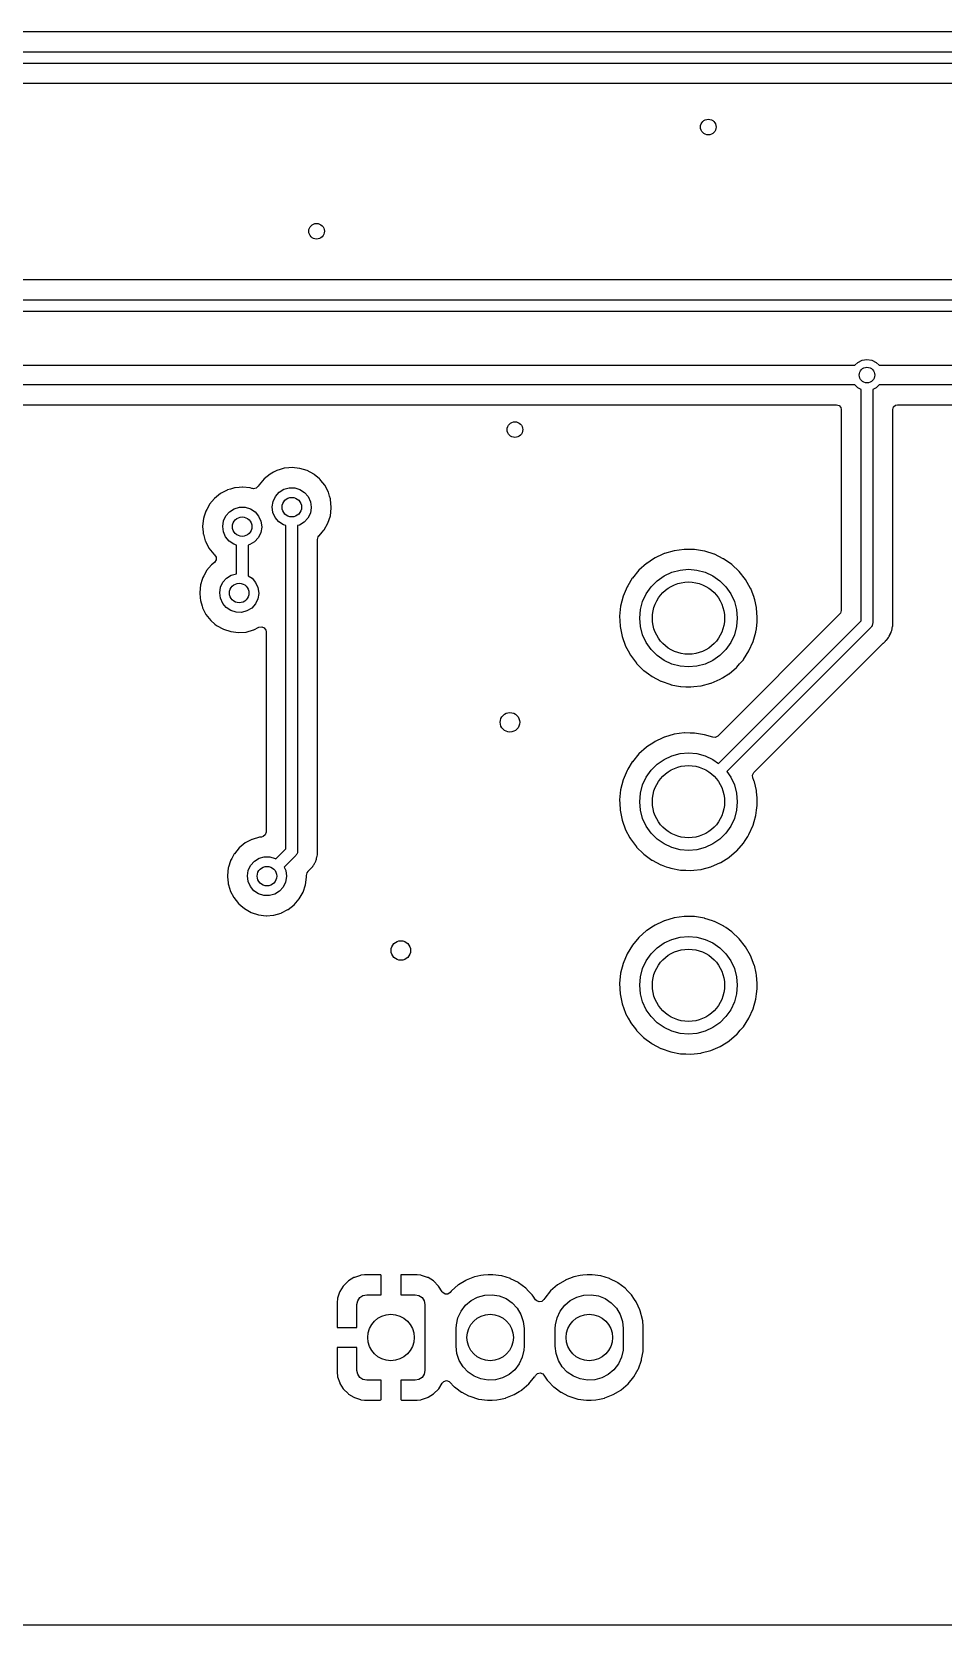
# Model space of a CAD drawing. Extents: x 51 to 243, y -135 to -54.
# Drawn here: x 110.18 to 133.52, y -135.38 to -94.59 of the extents above; entities that cross this region are included whole.
import ezdxf

# ---------------------------------------------------------------- set-up
doc = ezdxf.new("R2010")
doc.units = 0
doc.layers.add('BLACK', color=7, linetype='CONTINUOUS')

msp = doc.modelspace()

# ---------------------------------------------------------------- linework, layer by layer
at = {"layer": 'BLACK', "linetype": 'CONTINUOUS'}
for p, q in [((172.802, -94.5915), (107.441, -94.5915)), ((99.06, -95.1), (173.115, -95.1)), ((173.115, -95.4), (99.1221, -95.4)), ((99.3849, -95.9085), (171.707, -95.9085)), ((194.646, -100.941), (98.2162, -100.941)), ((97.903, -101.45), (194.959, -101.45)), ((194.959, -101.75), (97.903, -101.75)), ((101.909, -103.128), (131.263, -103.128)), ((131.263, -103.128), (131.337, -103.054)), ((131.337, -103.054), (131.448, -102.998)), ((131.448, -102.998), (131.572, -102.978)), ((131.572, -102.978), (131.696, -102.998)), ((131.696, -102.998), (131.807, -103.054)), ((131.807, -103.054), (131.881, -103.128)), ((131.881, -103.128), (164.537, -103.128)), ((131.263, -103.628), (101.909, -103.628)), ((131.337, -103.702), (131.263, -103.628)), ((131.422, -103.745), (131.337, -103.702)), ((131.422, -109.666), (131.422, -103.745)), ((131.807, -103.702), (131.722, -103.745)), ((131.722, -103.745), (131.722, -109.728)), ((131.881, -103.628), (131.807, -103.702)), ((164.537, -103.628), (131.881, -103.628)), ((102.143, -104.136), (130.787, -104.136)), ((130.787, -104.136), (130.856, -104.157)), ((130.856, -104.157), (130.902, -104.21)), ((130.902, -104.21), (130.913, -104.262)), ((130.913, -104.262), (130.913, -109.403)), ((132.231, -104.262), (132.251, -104.194)), ((132.231, -109.691), (132.231, -104.262)), ((132.251, -104.194), (132.304, -104.148)), ((132.304, -104.148), (132.356, -104.136)), ((132.356, -104.136), (164.303, -104.136)), ((116.131, -106.035), (116.004, -106.186)), ((116.285, -105.911), (116.131, -106.035)), ((116.375, -105.864), (116.285, -105.911)), ((116.455, -105.822), (116.375, -105.864)), ((116.46, -105.819), (116.455, -105.822)), ((116.455, -105.822), (116.455, -105.822)), ((116.539, -105.796), (116.46, -105.819)), ((116.644, -105.765), (116.539, -105.796)), ((116.65, -105.764), (116.644, -105.765)), ((116.644, -105.765), (116.644, -105.765)), ((116.656, -105.763), (116.65, -105.764)), ((116.765, -105.753), (116.656, -105.763)), ((116.656, -105.763), (116.656, -105.763)), ((116.847, -105.746), (116.765, -105.753)), ((116.853, -105.746), (116.847, -105.746)), ((117.038, -105.766), (116.853, -105.746)), ((116.853, -105.746), (116.853, -105.746)), ((117.044, -105.766), (117.038, -105.766)), ((117.038, -105.766), (117.038, -105.766)), ((117.233, -105.825), (117.044, -105.766)), ((117.407, -105.919), (117.233, -105.825)), ((117.411, -105.923), (117.407, -105.919)), ((117.551, -106.038), (117.411, -105.923)), ((117.411, -105.923), (117.411, -105.923)), ((117.559, -106.045), (117.551, -106.038)), ((117.563, -106.05), (117.559, -106.045)), ((117.588, -106.08), (117.563, -106.05)), ((117.563, -106.05), (117.563, -106.05)), ((115.015, -106.411), (114.861, -106.534)), ((115.153, -106.339), (115.015, -106.411)), ((115.185, -106.322), (115.153, -106.339)), ((115.19, -106.319), (115.185, -106.322)), ((115.185, -106.322), (115.185, -106.322)), ((115.269, -106.296), (115.19, -106.319)), ((115.374, -106.265), (115.269, -106.296)), ((115.38, -106.263), (115.374, -106.265)), ((115.374, -106.265), (115.374, -106.265)), ((115.386, -106.263), (115.38, -106.263)), ((115.495, -106.253), (115.386, -106.263)), ((115.386, -106.263), (115.386, -106.263)), ((115.577, -106.245), (115.495, -106.253)), ((115.583, -106.246), (115.577, -106.245)), ((115.768, -106.265), (115.583, -106.246)), ((115.583, -106.246), (115.583, -106.246)), ((115.774, -106.266), (115.768, -106.265)), ((115.768, -106.265), (115.768, -106.265)), ((115.82, -106.28), (115.774, -106.266)), ((115.835, -106.285), (115.82, -106.28)), ((115.863, -106.29), (115.835, -106.285)), ((115.932, -106.275), (115.863, -106.29)), ((115.983, -106.225), (115.932, -106.275)), ((116.001, -106.192), (115.983, -106.225)), ((116.004, -106.186), (116.001, -106.192)), ((116.001, -106.192), (116.001, -106.192)), ((116.422, -106.484), (116.516, -106.378)), ((116.516, -106.378), (116.636, -106.303)), ((116.636, -106.303), (116.772, -106.264)), ((116.772, -106.264), (116.914, -106.265)), ((116.914, -106.265), (117.05, -106.305)), ((117.05, -106.305), (117.169, -106.382)), ((117.169, -106.382), (117.261, -106.49)), ((117.684, -106.198), (117.588, -106.08)), ((117.777, -106.373), (117.684, -106.198)), ((117.807, -106.474), (117.777, -106.373)), ((114.637, -106.865), (114.597, -106.989)), ((114.639, -106.859), (114.637, -106.865)), ((114.637, -106.865), (114.637, -106.865)), ((114.662, -106.817), (114.639, -106.859)), ((114.731, -106.691), (114.662, -106.817)), ((114.734, -106.686), (114.731, -106.691)), ((114.731, -106.691), (114.731, -106.691)), ((114.861, -106.534), (114.734, -106.686)), ((115.246, -106.878), (115.366, -106.802)), ((115.366, -106.802), (115.502, -106.763)), ((115.502, -106.763), (115.644, -106.764)), ((115.644, -106.764), (115.78, -106.805)), ((115.78, -106.805), (115.899, -106.882)), ((116.34, -106.753), (116.362, -106.613)), ((116.358, -106.893), (116.34, -106.753)), ((116.362, -106.613), (116.422, -106.484)), ((117.261, -106.49), (117.32, -106.619)), ((117.34, -106.771), (117.316, -106.911)), ((117.32, -106.619), (117.34, -106.759)), ((117.34, -106.759), (117.34, -106.771)), ((117.83, -106.548), (117.807, -106.474)), ((117.828, -106.984), (117.853, -106.787)), ((117.834, -106.562), (117.83, -106.548)), ((117.853, -106.759), (117.834, -106.562)), ((117.853, -106.787), (117.853, -106.759)), ((114.579, -107.048), (114.557, -107.244)), ((114.557, -107.244), (114.557, -107.251)), ((114.557, -107.251), (114.57, -107.397)), ((114.597, -106.989), (114.579, -107.048)), ((115.07, -107.252), (115.092, -107.112)), ((115.088, -107.393), (115.07, -107.252)), ((115.092, -107.112), (115.152, -106.984)), ((115.152, -106.984), (115.246, -106.878)), ((115.899, -106.882), (115.991, -106.989)), ((115.991, -106.989), (116.05, -107.118)), ((116.07, -107.271), (116.046, -107.411)), ((116.05, -107.118), (116.07, -107.259)), ((116.07, -107.259), (116.07, -107.271)), ((116.416, -107.023), (116.358, -106.893)), ((116.507, -107.132), (116.416, -107.023)), ((116.625, -107.21), (116.507, -107.132)), ((116.69, -107.231), (116.625, -107.21)), ((116.69, -115.508), (116.69, -107.231)), ((117.039, -107.218), (116.99, -107.231)), ((116.99, -107.231), (116.99, -115.57)), ((117.159, -107.144), (117.039, -107.218)), ((117.255, -107.039), (117.159, -107.144)), ((117.316, -106.911), (117.255, -107.039)), ((117.668, -107.343), (117.766, -107.171)), ((117.766, -107.171), (117.828, -106.984)), ((114.57, -107.397), (114.573, -107.441)), ((114.573, -107.441), (114.575, -107.447)), ((114.575, -107.447), (114.625, -107.621)), ((114.625, -107.621), (114.628, -107.632)), ((114.628, -107.632), (114.718, -107.807)), ((115.146, -107.523), (115.088, -107.393)), ((115.237, -107.631), (115.146, -107.523)), ((115.355, -107.71), (115.237, -107.631)), ((115.889, -107.643), (115.769, -107.717)), ((115.985, -107.538), (115.889, -107.643)), ((116.046, -107.411), (115.985, -107.538)), ((117.498, -107.584), (117.519, -107.516)), ((117.498, -115.533), (117.498, -107.584)), ((117.519, -107.516), (117.536, -107.495)), ((117.536, -107.495), (117.539, -107.493)), ((117.539, -107.493), (117.619, -107.4)), ((117.619, -107.4), (117.664, -107.348)), ((117.664, -107.348), (117.668, -107.343)), ((117.664, -107.348), (117.664, -107.348)), ((114.718, -107.807), (114.841, -107.962)), ((114.841, -107.962), (114.846, -107.966)), ((114.846, -107.966), (114.846, -107.966)), ((114.846, -107.966), (114.862, -107.98)), ((114.862, -107.98), (114.901, -108.039)), ((114.901, -108.039), (114.901, -108.11)), ((115.42, -107.73), (115.355, -107.71)), ((115.42, -108.464), (115.42, -107.73)), ((115.769, -107.717), (115.72, -107.731)), ((115.72, -107.731), (115.72, -108.514)), ((126.106, -108.083), (125.93, -108.198)), ((126.145, -108.058), (126.106, -108.083)), ((126.343, -107.966), (126.145, -108.058)), ((126.378, -107.95), (126.343, -107.966)), ((126.382, -107.948), (126.378, -107.95)), ((126.378, -107.95), (126.378, -107.95)), ((126.633, -107.875), (126.382, -107.948)), ((126.892, -107.84), (126.633, -107.875)), ((126.897, -107.84), (126.892, -107.84)), ((127.04, -107.842), (126.897, -107.84)), ((126.897, -107.84), (126.897, -107.84)), ((127.154, -107.843), (127.04, -107.842)), ((127.412, -107.885), (127.154, -107.843)), ((127.416, -107.887), (127.412, -107.885)), ((127.656, -107.964), (127.416, -107.887)), ((127.661, -107.965), (127.656, -107.964)), ((127.665, -107.967), (127.661, -107.965)), ((127.891, -108.079), (127.665, -107.967)), ((127.665, -107.967), (127.665, -107.967)), ((127.895, -108.081), (127.891, -108.079)), ((128.11, -108.23), (127.895, -108.081)), ((114.655, -108.39), (114.587, -108.515)), ((114.658, -108.385), (114.655, -108.39)), ((114.655, -108.39), (114.655, -108.39)), ((114.785, -108.233), (114.658, -108.385)), ((114.859, -108.174), (114.785, -108.233)), ((114.901, -108.11), (114.859, -108.174)), ((115.29, -108.501), (115.42, -108.464)), ((125.731, -108.375), (125.564, -108.576)), ((125.926, -108.201), (125.731, -108.375)), ((125.93, -108.198), (125.926, -108.201)), ((125.93, -108.198), (125.93, -108.198)), ((126.375, -108.517), (126.572, -108.425)), ((126.572, -108.425), (126.783, -108.369)), ((126.783, -108.369), (127, -108.35)), ((127, -108.35), (127.217, -108.369)), ((127.217, -108.369), (127.428, -108.425)), ((127.428, -108.425), (127.625, -108.517)), ((128.3, -108.409), (128.11, -108.23)), ((128.462, -108.614), (128.3, -108.409)), ((114.503, -108.747), (114.481, -108.943)), ((114.545, -108.614), (114.503, -108.747)), ((114.561, -108.564), (114.545, -108.614)), ((114.563, -108.558), (114.561, -108.564)), ((114.561, -108.564), (114.561, -108.564)), ((114.587, -108.515), (114.563, -108.558)), ((114.994, -108.951), (115.016, -108.811)), ((115.016, -108.811), (115.076, -108.683)), ((115.076, -108.683), (115.17, -108.577)), ((115.17, -108.577), (115.29, -108.501)), ((115.72, -108.514), (115.823, -108.581)), ((115.823, -108.581), (115.915, -108.688)), ((115.915, -108.688), (115.974, -108.817)), ((115.974, -108.817), (115.994, -108.958)), ((125.429, -108.799), (125.328, -109.04)), ((125.443, -108.777), (125.429, -108.799)), ((125.562, -108.58), (125.443, -108.777)), ((125.564, -108.576), (125.562, -108.58)), ((125.917, -108.975), (126.042, -108.797)), ((126.042, -108.797), (126.197, -108.642)), ((126.197, -108.642), (126.375, -108.517)), ((127.625, -108.517), (127.803, -108.642)), ((127.803, -108.642), (127.958, -108.797)), ((127.958, -108.797), (128.083, -108.975)), ((128.592, -108.841), (128.462, -108.614)), ((128.593, -108.845), (128.592, -108.841)), ((128.682, -109.072), (128.593, -108.845)), ((128.593, -108.845), (128.593, -108.845)), ((114.481, -108.943), (114.481, -108.95)), ((114.481, -108.95), (114.493, -109.088)), ((114.493, -109.088), (114.498, -109.14)), ((114.498, -109.14), (114.499, -109.146)), ((114.499, -109.146), (114.541, -109.294)), ((114.541, -109.294), (114.552, -109.331)), ((115.013, -109.092), (114.994, -108.951)), ((115.07, -109.222), (115.013, -109.092)), ((115.161, -109.33), (115.07, -109.222)), ((115.909, -109.237), (115.814, -109.342)), ((115.971, -109.11), (115.909, -109.237)), ((115.994, -108.97), (115.971, -109.11)), ((115.994, -108.958), (115.994, -108.97)), ((125.263, -109.294), (125.237, -109.554)), ((125.328, -109.04), (125.263, -109.294)), ((125.769, -109.383), (125.825, -109.172)), ((125.825, -109.172), (125.917, -108.975)), ((128.083, -108.975), (128.175, -109.172)), ((128.175, -109.172), (128.231, -109.383)), ((128.686, -109.084), (128.682, -109.072)), ((128.698, -109.134), (128.686, -109.084)), ((128.742, -109.331), (128.698, -109.134)), ((114.552, -109.331), (114.555, -109.336)), ((114.555, -109.336), (114.624, -109.471)), ((114.624, -109.471), (114.642, -109.506)), ((114.642, -109.506), (114.765, -109.661)), ((114.765, -109.661), (114.77, -109.665)), ((114.77, -109.665), (114.77, -109.665)), ((114.77, -109.665), (114.872, -109.752)), ((115.279, -109.409), (115.161, -109.33)), ((115.414, -109.451), (115.279, -109.409)), ((115.556, -109.454), (115.414, -109.451)), ((115.693, -109.416), (115.556, -109.454)), ((115.814, -109.342), (115.693, -109.416)), ((125.237, -109.554), (125.237, -109.559)), ((125.237, -109.559), (125.242, -109.657)), ((125.237, -109.559), (125.237, -109.559)), ((125.242, -109.657), (125.25, -109.815)), ((125.75, -109.6), (125.769, -109.383)), ((125.769, -109.817), (125.75, -109.6)), ((130.877, -109.492), (127.748, -112.621)), ((127.769, -113.319), (131.422, -109.666)), ((128.231, -109.383), (128.25, -109.6)), ((128.25, -109.6), (128.231, -109.817)), ((128.738, -109.871), (128.761, -109.695)), ((128.744, -109.339), (128.742, -109.331)), ((128.744, -109.344), (128.744, -109.339)), ((128.762, -109.575), (128.744, -109.344)), ((128.744, -109.344), (128.744, -109.344)), ((128.761, -109.688), (128.763, -109.614)), ((128.761, -109.692), (128.761, -109.688)), ((128.761, -109.695), (128.761, -109.692)), ((128.761, -109.695), (128.761, -109.695)), ((128.763, -109.6), (128.762, -109.575)), ((128.763, -109.614), (128.763, -109.6)), ((130.893, -109.471), (130.877, -109.492)), ((130.913, -109.403), (130.893, -109.471)), ((132.231, -109.703), (132.231, -109.691)), ((132.235, -109.749), (132.231, -109.703)), ((114.872, -109.752), (114.916, -109.79)), ((114.916, -109.79), (115.089, -109.886)), ((115.089, -109.886), (115.277, -109.947)), ((115.277, -109.947), (115.473, -109.971)), ((115.473, -109.971), (115.479, -109.97)), ((115.479, -109.97), (115.664, -109.956)), ((115.479, -109.97), (115.479, -109.97)), ((115.664, -109.956), (115.664, -109.956)), ((115.664, -109.956), (115.67, -109.956)), ((115.67, -109.956), (115.861, -109.902)), ((115.861, -109.902), (115.866, -109.9)), ((115.866, -109.9), (115.999, -109.833)), ((115.866, -109.9), (115.866, -109.9)), ((115.999, -109.833), (116.069, -109.82)), ((116.069, -109.82), (116.134, -109.847)), ((116.134, -109.847), (116.175, -109.905)), ((116.175, -109.905), (116.181, -109.945)), ((116.181, -109.945), (116.181, -115.079)), ((125.25, -109.815), (125.301, -110.071)), ((125.301, -110.071), (125.389, -110.317)), ((125.825, -110.028), (125.769, -109.817)), ((125.917, -110.225), (125.825, -110.028)), ((131.678, -109.834), (127.981, -113.531)), ((128.175, -110.028), (128.083, -110.225)), ((128.231, -109.817), (128.175, -110.028)), ((128.657, -110.203), (128.708, -110.023)), ((128.708, -110.023), (128.727, -109.956)), ((128.727, -109.956), (128.728, -109.952)), ((128.727, -109.956), (128.727, -109.956)), ((128.728, -109.952), (128.738, -109.871)), ((131.688, -109.817), (131.678, -109.834)), ((131.702, -109.803), (131.688, -109.817)), ((131.707, -109.784), (131.702, -109.803)), ((131.717, -109.767), (131.707, -109.784)), ((131.722, -109.728), (131.717, -109.747)), ((131.717, -109.747), (131.717, -109.767)), ((132.077, -110.152), (132.104, -110.124)), ((132.104, -110.124), (132.109, -110.118)), ((132.109, -110.118), (132.119, -110.099)), ((132.119, -110.099), (132.13, -110.083)), ((132.13, -110.083), (132.138, -110.072)), ((132.138, -110.072), (132.143, -110.066)), ((132.138, -110.072), (132.138, -110.072)), ((132.143, -110.066), (132.162, -110.023)), ((132.162, -110.023), (132.167, -110.013)), ((132.167, -110.013), (132.189, -109.972)), ((132.189, -109.972), (132.194, -109.952)), ((132.194, -109.952), (132.201, -109.933)), ((132.201, -109.933), (132.209, -109.913)), ((132.209, -109.913), (132.215, -109.878)), ((132.215, -109.878), (132.217, -109.868)), ((132.217, -109.868), (132.219, -109.856)), ((132.219, -109.856), (132.229, -109.819)), ((132.229, -109.819), (132.231, -109.811)), ((132.229, -109.819), (132.229, -109.819)), ((132.231, -109.79), (132.232, -109.77)), ((132.231, -109.811), (132.231, -109.79)), ((132.232, -109.77), (132.234, -109.757)), ((132.234, -109.757), (132.235, -109.749)), ((125.389, -110.317), (125.391, -110.321)), ((125.391, -110.321), (125.456, -110.441)), ((125.456, -110.441), (125.513, -110.547)), ((126.042, -110.403), (125.917, -110.225)), ((126.197, -110.558), (126.042, -110.403)), ((127.958, -110.403), (127.803, -110.558)), ((128.083, -110.225), (127.958, -110.403)), ((128.408, -110.661), (128.55, -110.441)), ((128.55, -110.441), (128.657, -110.203)), ((128.677, -113.554), (131.98, -110.252)), ((131.98, -110.252), (131.988, -110.244)), ((131.988, -110.244), (131.995, -110.239)), ((131.988, -110.244), (131.988, -110.244)), ((131.995, -110.239), (132.044, -110.188)), ((132.044, -110.188), (132.046, -110.185)), ((132.046, -110.185), (132.067, -110.164)), ((132.067, -110.164), (132.07, -110.161)), ((132.07, -110.161), (132.077, -110.152)), ((125.513, -110.547), (125.516, -110.551)), ((125.516, -110.551), (125.516, -110.551)), ((125.516, -110.551), (125.666, -110.753)), ((125.666, -110.753), (125.666, -110.753)), ((125.666, -110.753), (125.669, -110.757)), ((125.669, -110.757), (125.672, -110.76)), ((125.672, -110.76), (125.672, -110.76)), ((125.672, -110.76), (125.851, -110.938)), ((125.851, -110.938), (125.855, -110.941)), ((125.855, -110.941), (125.859, -110.944)), ((125.859, -110.944), (125.859, -110.944)), ((125.859, -110.944), (125.976, -111.03)), ((126.375, -110.683), (126.197, -110.558)), ((126.572, -110.775), (126.375, -110.683)), ((126.783, -110.831), (126.572, -110.775)), ((127, -110.85), (126.783, -110.831)), ((127.217, -110.831), (127, -110.85)), ((127.428, -110.775), (127.217, -110.831)), ((127.625, -110.683), (127.428, -110.775)), ((127.803, -110.558), (127.625, -110.683)), ((128.04, -111.024), (128.232, -110.861)), ((128.232, -110.861), (128.236, -110.858)), ((128.232, -110.861), (128.232, -110.861)), ((128.236, -110.858), (128.31, -110.773)), ((128.31, -110.773), (128.405, -110.665)), ((128.405, -110.665), (128.408, -110.661)), ((128.405, -110.665), (128.405, -110.665)), ((125.976, -111.03), (126.066, -111.095)), ((126.066, -111.095), (126.07, -111.098)), ((126.07, -111.098), (126.07, -111.098)), ((126.07, -111.098), (126.293, -111.215)), ((126.293, -111.215), (126.293, -111.215)), ((126.293, -111.215), (126.297, -111.217)), ((126.297, -111.217), (126.544, -111.303)), ((126.544, -111.303), (126.548, -111.304)), ((126.548, -111.304), (126.796, -111.351)), ((126.796, -111.351), (126.796, -111.351)), ((126.796, -111.351), (126.8, -111.352)), ((126.8, -111.352), (126.931, -111.357)), ((127.062, -111.362), (127.141, -111.354)), ((127.141, -111.354), (127.317, -111.334)), ((127.317, -111.334), (127.317, -111.334)), ((127.317, -111.334), (127.321, -111.334)), ((127.321, -111.334), (127.326, -111.333)), ((127.326, -111.333), (127.57, -111.269)), ((127.57, -111.269), (127.574, -111.267)), ((127.57, -111.269), (127.57, -111.269)), ((127.574, -111.267), (127.585, -111.263)), ((127.585, -111.263), (127.733, -111.199)), ((127.733, -111.199), (127.814, -111.164)), ((127.814, -111.164), (127.875, -111.127)), ((127.875, -111.127), (128.033, -111.029)), ((128.033, -111.029), (128.037, -111.027)), ((128.033, -111.029), (128.033, -111.029)), ((128.037, -111.027), (128.04, -111.024)), ((128.04, -111.024), (128.04, -111.024)), ((126.931, -111.357), (127.057, -111.362)), ((127.057, -111.362), (127.057, -111.362)), ((127.057, -111.362), (127.062, -111.362)), ((126.633, -112.575), (126.382, -112.648)), ((126.892, -112.54), (126.633, -112.575)), ((126.897, -112.54), (126.892, -112.54)), ((127.04, -112.542), (126.897, -112.54)), ((126.897, -112.54), (126.897, -112.54)), ((127.154, -112.543), (127.04, -112.542)), ((127.412, -112.585), (127.154, -112.543)), ((125.926, -112.901), (125.731, -113.075)), ((125.93, -112.898), (125.926, -112.901)), ((126.11, -112.781), (125.93, -112.898)), ((125.93, -112.898), (125.93, -112.898)), ((126.145, -112.758), (126.11, -112.781)), ((126.342, -112.667), (126.145, -112.758)), ((126.378, -112.65), (126.342, -112.667)), ((126.382, -112.648), (126.378, -112.65)), ((126.378, -112.65), (126.378, -112.65)), ((127.62, -112.652), (127.412, -112.585)), ((127.685, -112.655), (127.62, -112.652)), ((127.748, -112.621), (127.685, -112.655)), ((125.562, -113.28), (125.447, -113.469)), ((125.564, -113.276), (125.562, -113.28)), ((125.731, -113.075), (125.564, -113.276)), ((126.042, -113.497), (126.197, -113.342)), ((126.197, -113.342), (126.375, -113.217)), ((126.375, -113.217), (126.572, -113.125)), ((126.572, -113.125), (126.783, -113.069)), ((126.783, -113.069), (127, -113.05)), ((127, -113.05), (127.217, -113.069)), ((127.217, -113.069), (127.428, -113.125)), ((127.428, -113.125), (127.625, -113.217)), ((127.625, -113.217), (127.769, -113.319)), ((125.328, -113.74), (125.263, -113.994)), ((125.429, -113.499), (125.328, -113.74)), ((125.447, -113.469), (125.429, -113.499)), ((125.825, -113.872), (125.917, -113.675)), ((125.917, -113.675), (126.042, -113.497)), ((127.981, -113.531), (128.083, -113.675)), ((128.083, -113.675), (128.175, -113.872)), ((128.643, -113.618), (128.677, -113.554)), ((128.649, -113.689), (128.643, -113.618)), ((128.676, -113.758), (128.649, -113.689)), ((128.686, -113.784), (128.676, -113.758)), ((128.687, -113.789), (128.686, -113.784)), ((128.739, -114.015), (128.687, -113.789)), ((125.263, -113.994), (125.237, -114.254)), ((125.75, -114.3), (125.769, -114.083)), ((125.769, -114.083), (125.825, -113.872)), ((128.175, -113.872), (128.231, -114.083)), ((128.231, -114.083), (128.25, -114.3)), ((128.744, -114.039), (128.739, -114.015)), ((128.744, -114.044), (128.744, -114.039)), ((128.745, -114.046), (128.744, -114.044)), ((128.744, -114.044), (128.744, -114.044)), ((128.756, -114.204), (128.745, -114.046)), ((128.763, -114.3), (128.756, -114.204)), ((125.237, -114.254), (125.237, -114.259)), ((125.237, -114.259), (125.237, -114.259)), ((125.237, -114.259), (125.241, -114.34)), ((125.241, -114.34), (125.25, -114.515)), ((125.25, -114.515), (125.301, -114.771)), ((125.769, -114.517), (125.75, -114.3)), ((125.825, -114.728), (125.769, -114.517)), ((128.231, -114.517), (128.175, -114.728)), ((128.25, -114.3), (128.231, -114.517)), ((128.728, -114.652), (128.745, -114.519)), ((128.745, -114.519), (128.761, -114.395)), ((128.761, -114.388), (128.763, -114.303)), ((128.761, -114.392), (128.761, -114.388)), ((128.761, -114.395), (128.761, -114.392)), ((128.761, -114.395), (128.761, -114.395)), ((128.763, -114.303), (128.763, -114.3)), ((125.301, -114.771), (125.389, -115.017)), ((125.389, -115.017), (125.391, -115.021)), ((125.391, -115.021), (125.501, -115.225)), ((125.917, -114.925), (125.825, -114.728)), ((126.042, -115.103), (125.917, -114.925)), ((128.083, -114.925), (127.958, -115.103)), ((128.175, -114.728), (128.083, -114.925)), ((128.55, -115.141), (128.657, -114.903)), ((128.657, -114.903), (128.685, -114.805)), ((128.685, -114.805), (128.727, -114.656)), ((128.727, -114.656), (128.728, -114.652)), ((128.727, -114.656), (128.727, -114.656)), ((115.65, -115.357), (115.496, -115.481)), ((115.768, -115.295), (115.65, -115.357)), ((115.82, -115.268), (115.768, -115.295)), ((115.825, -115.265), (115.82, -115.268)), ((115.82, -115.268), (115.82, -115.268)), ((116.015, -115.21), (115.825, -115.265)), ((116.021, -115.209), (116.015, -115.21)), ((116.067, -115.205), (116.021, -115.209)), ((116.021, -115.209), (116.021, -115.209)), ((116.108, -115.194), (116.067, -115.205)), ((116.161, -115.147), (116.108, -115.194)), ((116.181, -115.079), (116.161, -115.147)), ((125.501, -115.225), (125.513, -115.247)), ((125.513, -115.247), (125.516, -115.251)), ((125.516, -115.251), (125.516, -115.251)), ((125.516, -115.251), (125.666, -115.453)), ((126.197, -115.258), (126.042, -115.103)), ((126.375, -115.383), (126.197, -115.258)), ((126.572, -115.475), (126.375, -115.383)), ((127.625, -115.383), (127.428, -115.475)), ((127.803, -115.258), (127.625, -115.383)), ((127.958, -115.103), (127.803, -115.258)), ((128.239, -115.554), (128.405, -115.365)), ((128.405, -115.365), (128.408, -115.361)), ((128.405, -115.365), (128.405, -115.365)), ((128.408, -115.361), (128.451, -115.295)), ((128.451, -115.295), (128.516, -115.194)), ((128.516, -115.194), (128.55, -115.141)), ((115.272, -115.812), (115.218, -115.98)), ((115.274, -115.806), (115.272, -115.812)), ((115.272, -115.812), (115.272, -115.812)), ((115.301, -115.755), (115.274, -115.806)), ((115.366, -115.638), (115.301, -115.755)), ((115.369, -115.632), (115.366, -115.638)), ((115.366, -115.638), (115.366, -115.638)), ((115.496, -115.481), (115.369, -115.632)), ((115.787, -115.93), (115.881, -115.824)), ((115.881, -115.824), (116.001, -115.749)), ((116.001, -115.749), (116.137, -115.71)), ((116.137, -115.71), (116.279, -115.71)), ((116.279, -115.71), (116.415, -115.751)), ((116.415, -115.751), (116.434, -115.764)), ((116.434, -115.764), (116.69, -115.508)), ((116.946, -115.676), (116.645, -115.977)), ((116.956, -115.659), (116.946, -115.676)), ((116.97, -115.645), (116.956, -115.659)), ((116.975, -115.626), (116.97, -115.645)), ((116.985, -115.609), (116.975, -115.626)), ((116.99, -115.57), (116.985, -115.589)), ((116.985, -115.589), (116.985, -115.609)), ((117.435, -115.855), (117.453, -115.821)), ((117.453, -115.821), (117.457, -115.814)), ((117.453, -115.821), (117.453, -115.821)), ((117.457, -115.814), (117.462, -115.794)), ((117.462, -115.794), (117.469, -115.775)), ((117.469, -115.775), (117.477, -115.755)), ((117.477, -115.755), (117.485, -115.71)), ((117.485, -115.71), (117.487, -115.698)), ((117.487, -115.698), (117.497, -115.661)), ((117.497, -115.661), (117.498, -115.653)), ((117.499, -115.545), (117.498, -115.533)), ((117.498, -115.632), (117.5, -115.612)), ((117.498, -115.653), (117.498, -115.632)), ((117.503, -115.591), (117.499, -115.545)), ((117.5, -115.612), (117.502, -115.599)), ((117.502, -115.599), (117.503, -115.591)), ((125.666, -115.453), (125.666, -115.453)), ((125.666, -115.453), (125.669, -115.457)), ((125.669, -115.457), (125.672, -115.46)), ((125.672, -115.46), (125.672, -115.46)), ((125.672, -115.46), (125.846, -115.632)), ((125.846, -115.632), (125.855, -115.641)), ((125.855, -115.641), (125.859, -115.644)), ((125.859, -115.644), (125.859, -115.644)), ((125.859, -115.644), (126.062, -115.793)), ((126.062, -115.793), (126.066, -115.795)), ((126.066, -115.795), (126.07, -115.798)), ((126.07, -115.798), (126.07, -115.798)), ((126.07, -115.798), (126.293, -115.915)), ((126.783, -115.531), (126.572, -115.475)), ((127, -115.55), (126.783, -115.531)), ((127.217, -115.531), (127, -115.55)), ((127.428, -115.475), (127.217, -115.531)), ((127.828, -115.856), (128.033, -115.729)), ((128.033, -115.729), (128.037, -115.727)), ((128.033, -115.729), (128.033, -115.729)), ((128.037, -115.727), (128.04, -115.724)), ((128.04, -115.724), (128.232, -115.561)), ((128.04, -115.724), (128.04, -115.724)), ((128.232, -115.561), (128.236, -115.558)), ((128.232, -115.561), (128.232, -115.561)), ((128.236, -115.558), (128.239, -115.554)), ((115.214, -115.994), (115.192, -116.191)), ((115.192, -116.191), (115.194, -116.221)), ((115.194, -116.221), (115.207, -116.375)), ((115.218, -115.98), (115.214, -115.994)), ((115.705, -116.199), (115.727, -116.059)), ((115.723, -116.339), (115.705, -116.199)), ((115.727, -116.059), (115.787, -115.93)), ((116.645, -115.977), (116.685, -116.065)), ((116.705, -116.217), (116.681, -116.357)), ((116.685, -116.065), (116.705, -116.205)), ((116.705, -116.205), (116.705, -116.217)), ((117.193, -116.43), (117.218, -116.233)), ((117.217, -116.19), (117.23, -116.121)), ((117.218, -116.205), (117.217, -116.19)), ((117.218, -116.233), (117.218, -116.205)), ((117.23, -116.121), (117.26, -116.083)), ((117.26, -116.083), (117.263, -116.081)), ((117.263, -116.081), (117.312, -116.03)), ((117.312, -116.03), (117.314, -116.027)), ((117.314, -116.027), (117.335, -116.006)), ((117.335, -116.006), (117.338, -116.003)), ((117.338, -116.003), (117.345, -115.994)), ((117.345, -115.994), (117.35, -115.988)), ((117.35, -115.988), (117.377, -115.96)), ((117.377, -115.96), (117.381, -115.953)), ((117.381, -115.953), (117.387, -115.941)), ((117.387, -115.941), (117.398, -115.925)), ((117.398, -115.925), (117.406, -115.914)), ((117.406, -115.914), (117.411, -115.908)), ((117.411, -115.908), (117.414, -115.901)), ((117.414, -115.901), (117.43, -115.865)), ((117.43, -115.865), (117.435, -115.855)), ((126.293, -115.915), (126.293, -115.915)), ((126.293, -115.915), (126.297, -115.917)), ((126.297, -115.917), (126.432, -115.964)), ((126.432, -115.964), (126.501, -115.988)), ((126.501, -115.988), (126.544, -116.003)), ((126.544, -116.003), (126.548, -116.004)), ((126.548, -116.004), (126.796, -116.051)), ((126.796, -116.051), (126.796, -116.051)), ((126.796, -116.051), (126.8, -116.052)), ((126.8, -116.052), (126.931, -116.057)), ((126.931, -116.057), (127.057, -116.062)), ((127.057, -116.062), (127.057, -116.062)), ((127.057, -116.062), (127.062, -116.062)), ((127.062, -116.062), (127.141, -116.054)), ((127.141, -116.054), (127.317, -116.034)), ((127.317, -116.034), (127.317, -116.034)), ((127.317, -116.034), (127.321, -116.034)), ((127.321, -116.034), (127.348, -116.027)), ((127.348, -116.027), (127.57, -115.969)), ((127.57, -115.969), (127.574, -115.967)), ((127.57, -115.969), (127.57, -115.969)), ((127.574, -115.967), (127.591, -115.96)), ((127.591, -115.96), (127.806, -115.868)), ((127.806, -115.868), (127.814, -115.864)), ((127.814, -115.864), (127.828, -115.856)), ((115.207, -116.375), (115.208, -116.388)), ((115.208, -116.388), (115.213, -116.405)), ((115.213, -116.405), (115.251, -116.538)), ((115.251, -116.538), (115.263, -116.578)), ((115.263, -116.578), (115.353, -116.754)), ((115.781, -116.469), (115.723, -116.339)), ((115.872, -116.578), (115.781, -116.469)), ((115.99, -116.656), (115.872, -116.578)), ((116.125, -116.699), (115.99, -116.656)), ((116.524, -116.59), (116.404, -116.664)), ((116.62, -116.485), (116.524, -116.59)), ((116.681, -116.357), (116.62, -116.485)), ((117.033, -116.789), (117.131, -116.617)), ((117.131, -116.617), (117.193, -116.43)), ((115.353, -116.754), (115.476, -116.909)), ((115.476, -116.909), (115.481, -116.913)), ((115.481, -116.913), (115.481, -116.913)), ((115.481, -116.913), (115.533, -116.958)), ((115.533, -116.958), (115.627, -117.037)), ((115.627, -117.037), (115.799, -117.134)), ((116.267, -116.701), (116.125, -116.699)), ((116.404, -116.664), (116.267, -116.701)), ((116.577, -117.147), (116.742, -117.063)), ((116.742, -117.063), (116.748, -117.061)), ((116.742, -117.063), (116.742, -117.063)), ((116.748, -117.061), (116.904, -116.939)), ((116.904, -116.939), (117.033, -116.789)), ((115.799, -117.134), (115.987, -117.195)), ((115.987, -117.195), (116.184, -117.218)), ((116.184, -117.218), (116.19, -117.218)), ((116.19, -117.218), (116.375, -117.203)), ((116.19, -117.218), (116.19, -117.218)), ((116.375, -117.203), (116.375, -117.203)), ((116.375, -117.203), (116.381, -117.203)), ((116.381, -117.203), (116.571, -117.15)), ((116.571, -117.15), (116.577, -117.147)), ((116.577, -117.147), (116.577, -117.147)), ((126.145, -117.458), (126.106, -117.483)), ((126.342, -117.367), (126.145, -117.458)), ((126.378, -117.35), (126.342, -117.367)), ((126.382, -117.348), (126.378, -117.35)), ((126.378, -117.35), (126.378, -117.35)), ((126.633, -117.275), (126.382, -117.348)), ((126.892, -117.24), (126.633, -117.275)), ((126.897, -117.24), (126.892, -117.24)), ((127.04, -117.242), (126.897, -117.24)), ((126.897, -117.24), (126.897, -117.24)), ((127.154, -117.243), (127.04, -117.242)), ((127.412, -117.285), (127.154, -117.243)), ((127.416, -117.287), (127.412, -117.285)), ((127.614, -117.35), (127.416, -117.287)), ((127.661, -117.365), (127.614, -117.35)), ((127.665, -117.367), (127.661, -117.365)), ((127.891, -117.479), (127.665, -117.367)), ((127.665, -117.367), (127.665, -117.367)), ((125.731, -117.775), (125.564, -117.976)), ((125.926, -117.601), (125.731, -117.775)), ((125.93, -117.598), (125.926, -117.601)), ((126.106, -117.483), (125.93, -117.598)), ((125.93, -117.598), (125.93, -117.598)), ((126.375, -117.917), (126.572, -117.825)), ((126.572, -117.825), (126.783, -117.769)), ((126.783, -117.769), (127, -117.75)), ((127, -117.75), (127.217, -117.769)), ((127.217, -117.769), (127.428, -117.825)), ((127.428, -117.825), (127.625, -117.917)), ((127.895, -117.481), (127.891, -117.479)), ((127.899, -117.483), (127.895, -117.481)), ((127.957, -117.524), (127.899, -117.483)), ((127.899, -117.483), (127.899, -117.483)), ((128.11, -117.63), (127.957, -117.524)), ((128.3, -117.809), (128.11, -117.63)), ((128.462, -118.014), (128.3, -117.809)), ((125.429, -118.199), (125.328, -118.44)), ((125.564, -117.976), (125.429, -118.199)), ((125.917, -118.375), (126.042, -118.197)), ((126.042, -118.197), (126.197, -118.042)), ((126.197, -118.042), (126.375, -117.917)), ((127.625, -117.917), (127.803, -118.042)), ((127.803, -118.042), (127.958, -118.197)), ((127.958, -118.197), (128.083, -118.375)), ((128.592, -118.241), (128.462, -118.014)), ((128.686, -118.484), (128.592, -118.241)), ((125.263, -118.694), (125.237, -118.954)), ((125.328, -118.44), (125.263, -118.694)), ((125.769, -118.783), (125.825, -118.572)), ((125.825, -118.572), (125.917, -118.375)), ((128.083, -118.375), (128.175, -118.572)), ((128.175, -118.572), (128.231, -118.783)), ((128.687, -118.489), (128.686, -118.484)), ((128.733, -118.689), (128.687, -118.489)), ((128.744, -118.739), (128.733, -118.689)), ((125.237, -118.954), (125.25, -119.215)), ((125.75, -119), (125.769, -118.783)), ((125.769, -119.217), (125.75, -119)), ((128.231, -118.783), (128.25, -119)), ((128.25, -119), (128.231, -119.217)), ((128.76, -118.954), (128.744, -118.739)), ((128.745, -119.219), (128.761, -119.095)), ((128.763, -119), (128.76, -118.954)), ((128.761, -119.092), (128.763, -119)), ((128.761, -119.095), (128.761, -119.092)), ((128.761, -119.095), (128.761, -119.095)), ((125.25, -119.215), (125.301, -119.471)), ((125.301, -119.471), (125.389, -119.717)), ((125.825, -119.428), (125.769, -119.217)), ((125.917, -119.625), (125.825, -119.428)), ((128.175, -119.428), (128.083, -119.625)), ((128.231, -119.217), (128.175, -119.428)), ((128.657, -119.603), (128.728, -119.352)), ((128.728, -119.352), (128.745, -119.219)), ((125.389, -119.717), (125.391, -119.721)), ((125.391, -119.721), (125.456, -119.841)), ((125.456, -119.841), (125.513, -119.947)), ((126.042, -119.803), (125.917, -119.625)), ((126.197, -119.958), (126.042, -119.803)), ((127.958, -119.803), (127.803, -119.958)), ((128.083, -119.625), (127.958, -119.803)), ((128.408, -120.061), (128.55, -119.841)), ((128.55, -119.841), (128.657, -119.603)), ((125.513, -119.947), (125.516, -119.951)), ((125.516, -119.951), (125.516, -119.951)), ((125.516, -119.951), (125.666, -120.153)), ((125.666, -120.153), (125.666, -120.153)), ((125.666, -120.153), (125.669, -120.157)), ((125.669, -120.157), (125.672, -120.16)), ((125.672, -120.16), (125.672, -120.16)), ((125.672, -120.16), (125.851, -120.338)), ((126.375, -120.083), (126.197, -119.958)), ((126.572, -120.175), (126.375, -120.083)), ((126.783, -120.231), (126.572, -120.175)), ((127, -120.25), (126.783, -120.231)), ((127.217, -120.231), (127, -120.25)), ((127.428, -120.175), (127.217, -120.231)), ((127.625, -120.083), (127.428, -120.175)), ((127.803, -119.958), (127.625, -120.083)), ((128.04, -120.424), (128.232, -120.261)), ((128.232, -120.261), (128.236, -120.258)), ((128.232, -120.261), (128.232, -120.261)), ((128.236, -120.258), (128.328, -120.153)), ((128.328, -120.153), (128.405, -120.065)), ((128.405, -120.065), (128.408, -120.061)), ((128.405, -120.065), (128.405, -120.065)), ((125.851, -120.338), (125.855, -120.341)), ((125.855, -120.341), (125.859, -120.344)), ((125.859, -120.344), (125.859, -120.344)), ((125.859, -120.344), (126.062, -120.493)), ((126.062, -120.493), (126.066, -120.495)), ((126.066, -120.495), (126.07, -120.498)), ((126.07, -120.498), (126.07, -120.498)), ((126.07, -120.498), (126.293, -120.615)), ((126.293, -120.615), (126.293, -120.615)), ((126.293, -120.615), (126.297, -120.617)), ((126.297, -120.617), (126.544, -120.703)), ((126.544, -120.703), (126.548, -120.704)), ((126.548, -120.704), (126.796, -120.751)), ((127.149, -120.753), (127.317, -120.734)), ((127.317, -120.734), (127.317, -120.734)), ((127.317, -120.734), (127.321, -120.734)), ((127.321, -120.734), (127.326, -120.733)), ((127.326, -120.733), (127.57, -120.669)), ((127.57, -120.669), (127.574, -120.667)), ((127.57, -120.669), (127.57, -120.669)), ((127.574, -120.667), (127.814, -120.564)), ((127.814, -120.564), (127.853, -120.54)), ((127.853, -120.54), (128.033, -120.429)), ((128.033, -120.429), (128.037, -120.427)), ((128.033, -120.429), (128.033, -120.429)), ((128.037, -120.427), (128.04, -120.424)), ((128.04, -120.424), (128.04, -120.424)), ((126.796, -120.751), (126.796, -120.751)), ((126.796, -120.751), (126.8, -120.752)), ((126.8, -120.752), (126.931, -120.757)), ((126.931, -120.757), (127.057, -120.762)), ((127.057, -120.762), (127.057, -120.762)), ((127.057, -120.762), (127.062, -120.762)), ((127.062, -120.762), (127.149, -120.753)), ((118.597, -126.426), (118.443, -126.478)), ((118.611, -126.423), (118.597, -126.426)), ((118.706, -126.413), (118.611, -126.423)), ((118.713, -126.413), (118.706, -126.413)), ((119.112, -126.413), (118.713, -126.413)), ((119.12, -126.415), (119.112, -126.413)), ((119.122, -126.416), (119.12, -126.415)), ((119.126, -126.431), (119.122, -126.416)), ((119.126, -126.921), (119.126, -126.431)), ((119.636, -126.419), (119.634, -126.427)), ((119.634, -126.427), (119.634, -126.921)), ((119.637, -126.417), (119.636, -126.419)), ((119.652, -126.413), (119.637, -126.417)), ((120.047, -126.413), (119.652, -126.413)), ((120.054, -126.413), (120.047, -126.413)), ((120.148, -126.423), (120.054, -126.413)), ((120.161, -126.426), (120.148, -126.423)), ((120.316, -126.477), (120.161, -126.426)), ((121.685, -126.432), (121.528, -126.465)), ((121.751, -126.418), (121.685, -126.432)), ((121.868, -126.413), (121.751, -126.418)), ((121.98, -126.409), (121.868, -126.413)), ((121.985, -126.409), (121.98, -126.409)), ((121.98, -126.409), (121.98, -126.409)), ((121.99, -126.41), (121.985, -126.409)), ((122.212, -126.439), (121.99, -126.41)), ((121.99, -126.41), (121.99, -126.41)), ((122.217, -126.44), (122.212, -126.439)), ((122.212, -126.439), (122.212, -126.439)), ((122.441, -126.509), (122.217, -126.44)), ((124.225, -126.432), (124.068, -126.465)), ((124.291, -126.418), (124.225, -126.432)), ((124.408, -126.413), (124.291, -126.418)), ((124.52, -126.409), (124.408, -126.413)), ((124.525, -126.409), (124.52, -126.409)), ((124.52, -126.409), (124.52, -126.409)), ((124.53, -126.41), (124.525, -126.409)), ((124.752, -126.439), (124.53, -126.41)), ((124.53, -126.41), (124.53, -126.41)), ((124.757, -126.44), (124.752, -126.439)), ((124.752, -126.439), (124.752, -126.439)), ((124.98, -126.509), (124.757, -126.44)), ((118.066, -126.855), (118.015, -127.01)), ((118.072, -126.842), (118.066, -126.855)), ((118.157, -126.704), (118.072, -126.842)), ((118.166, -126.693), (118.157, -126.704)), ((118.281, -126.578), (118.166, -126.693)), ((118.292, -126.569), (118.281, -126.578)), ((118.43, -126.484), (118.292, -126.569)), ((118.443, -126.478), (118.43, -126.484)), ((120.329, -126.483), (120.316, -126.477)), ((120.467, -126.568), (120.329, -126.483)), ((120.478, -126.577), (120.467, -126.568)), ((120.593, -126.692), (120.478, -126.577)), ((120.602, -126.703), (120.593, -126.692)), ((120.691, -126.847), (120.602, -126.703)), ((120.692, -126.847), (120.691, -126.847)), ((120.707, -126.869), (120.692, -126.847)), ((120.925, -126.831), (120.897, -126.864)), ((120.928, -126.826), (120.925, -126.831)), ((121.105, -126.673), (120.928, -126.826)), ((121.109, -126.67), (121.105, -126.673)), ((121.3, -126.555), (121.109, -126.67)), ((121.109, -126.67), (121.109, -126.67)), ((121.305, -126.552), (121.3, -126.555)), ((121.3, -126.555), (121.3, -126.555)), ((121.522, -126.466), (121.305, -126.552)), ((121.528, -126.465), (121.522, -126.466)), ((121.528, -126.465), (121.528, -126.465)), ((122.445, -126.512), (122.441, -126.509)), ((122.644, -126.613), (122.445, -126.512)), ((122.445, -126.512), (122.445, -126.512)), ((122.649, -126.615), (122.644, -126.613)), ((122.644, -126.613), (122.644, -126.613)), ((122.837, -126.755), (122.649, -126.615)), ((122.907, -126.828), (122.837, -126.755)), ((122.965, -126.889), (122.907, -126.828)), ((123.468, -126.826), (123.32, -127.007)), ((123.645, -126.673), (123.468, -126.826)), ((123.649, -126.67), (123.645, -126.673)), ((123.84, -126.555), (123.649, -126.67)), ((123.649, -126.67), (123.649, -126.67)), ((123.845, -126.552), (123.84, -126.555)), ((123.84, -126.555), (123.84, -126.555)), ((124.062, -126.466), (123.845, -126.552)), ((124.068, -126.465), (124.062, -126.466)), ((124.068, -126.465), (124.068, -126.465)), ((124.985, -126.512), (124.98, -126.509)), ((125.184, -126.613), (124.985, -126.512)), ((124.985, -126.512), (124.985, -126.512)), ((125.189, -126.615), (125.184, -126.613)), ((125.184, -126.613), (125.184, -126.613)), ((125.377, -126.755), (125.189, -126.615)), ((125.447, -126.828), (125.377, -126.755)), ((125.505, -126.889), (125.447, -126.828)), ((118.012, -127.023), (118.002, -127.117)), ((118.002, -127.117), (118.002, -127.124)), ((118.002, -127.124), (118.002, -127.744)), ((118.015, -127.01), (118.012, -127.023)), ((118.51, -127.171), (118.529, -127.075)), ((118.51, -127.762), (118.51, -127.171)), ((118.529, -127.075), (118.583, -126.994)), ((118.583, -126.994), (118.664, -126.94)), ((118.664, -126.94), (118.76, -126.921)), ((118.76, -126.921), (119.126, -126.921)), ((119.634, -126.921), (120, -126.921)), ((120, -126.921), (120.096, -126.94)), ((120.096, -126.94), (120.177, -126.994)), ((120.177, -126.994), (120.231, -127.075)), ((120.231, -127.075), (120.25, -127.171)), ((120.25, -127.171), (120.25, -128.861)), ((120.768, -126.906), (120.707, -126.869)), ((120.839, -126.904), (120.768, -126.906)), ((120.897, -126.864), (120.839, -126.904)), ((121.176, -127.34), (121.29, -127.191)), ((121.29, -127.191), (121.434, -127.07)), ((121.434, -127.07), (121.6, -126.982)), ((121.6, -126.982), (121.781, -126.932)), ((121.781, -126.932), (121.969, -126.922)), ((121.969, -126.922), (122.154, -126.953)), ((122.154, -126.953), (122.328, -127.023)), ((122.328, -127.023), (122.484, -127.128)), ((122.484, -127.128), (122.613, -127.265)), ((122.998, -126.924), (122.965, -126.889)), ((123.022, -126.959), (122.998, -126.924)), ((123.085, -127.053), (123.022, -126.959)), ((123.112, -127.082), (123.085, -127.053)), ((123.178, -127.108), (123.112, -127.082)), ((123.248, -127.094), (123.178, -127.108)), ((123.299, -127.045), (123.248, -127.094)), ((123.317, -127.012), (123.299, -127.045)), ((123.32, -127.007), (123.317, -127.012)), ((123.317, -127.012), (123.317, -127.012)), ((123.716, -127.34), (123.83, -127.191)), ((123.83, -127.191), (123.974, -127.07)), ((123.974, -127.07), (124.14, -126.982)), ((124.14, -126.982), (124.321, -126.932)), ((124.321, -126.932), (124.509, -126.922)), ((124.509, -126.922), (124.694, -126.953)), ((124.694, -126.953), (124.868, -127.023)), ((124.868, -127.023), (125.024, -127.128)), ((125.024, -127.128), (125.153, -127.265)), ((125.538, -126.924), (125.505, -126.889)), ((125.619, -127.045), (125.538, -126.924)), ((125.662, -127.108), (125.619, -127.045)), ((125.669, -127.118), (125.662, -127.108)), ((125.671, -127.123), (125.669, -127.118)), ((125.754, -127.307), (125.671, -127.123)), ((121.055, -127.694), (121.096, -127.511)), ((121.096, -127.511), (121.176, -127.34)), ((122.613, -127.265), (122.71, -127.426)), ((122.71, -127.426), (122.77, -127.604)), ((122.77, -127.604), (122.79, -127.791)), ((123.595, -127.694), (123.636, -127.511)), ((123.636, -127.511), (123.716, -127.34)), ((125.153, -127.265), (125.25, -127.426)), ((125.25, -127.426), (125.31, -127.604)), ((125.31, -127.604), (125.33, -127.791)), ((125.765, -127.331), (125.754, -127.307)), ((125.766, -127.337), (125.765, -127.331)), ((125.822, -127.553), (125.766, -127.337)), ((125.766, -127.337), (125.766, -127.337)), ((125.824, -127.558), (125.822, -127.553)), ((125.824, -127.563), (125.824, -127.558)), ((125.827, -127.592), (125.824, -127.563)), ((125.824, -127.563), (125.824, -127.563)), ((125.838, -127.732), (125.827, -127.592)), ((118.002, -127.744), (118.006, -127.759)), ((118.006, -127.759), (118.008, -127.76)), ((118.008, -127.76), (118.016, -127.762)), ((118.016, -127.762), (118.51, -127.762)), ((121.05, -127.791), (121.055, -127.694)), ((121.05, -128.241), (121.05, -127.791)), ((122.79, -127.791), (122.79, -128.241)), ((123.59, -127.791), (123.595, -127.694)), ((123.59, -128.241), (123.59, -127.791)), ((125.33, -127.791), (125.33, -128.241)), ((125.838, -128.347), (125.838, -127.732)), ((118.004, -128.276), (118.002, -128.284)), ((118.002, -128.284), (118.002, -128.908)), ((118.005, -128.274), (118.004, -128.276)), ((118.02, -128.27), (118.005, -128.274)), ((118.51, -128.27), (118.02, -128.27)), ((118.51, -128.861), (118.51, -128.27)), ((121.07, -128.428), (121.05, -128.241)), ((121.13, -128.606), (121.07, -128.428)), ((122.785, -128.338), (122.744, -128.521)), ((122.79, -128.241), (122.785, -128.338)), ((123.61, -128.428), (123.59, -128.241)), ((123.67, -128.606), (123.61, -128.428)), ((125.325, -128.338), (125.284, -128.521)), ((125.33, -128.241), (125.325, -128.338)), ((125.8, -128.576), (125.837, -128.375)), ((125.837, -128.371), (125.838, -128.347)), ((125.837, -128.375), (125.837, -128.371)), ((118.529, -128.957), (118.51, -128.861)), ((120.25, -128.861), (120.231, -128.957)), ((121.227, -128.767), (121.13, -128.606)), ((121.356, -128.904), (121.227, -128.767)), ((122.55, -128.841), (122.406, -128.962)), ((122.664, -128.692), (122.55, -128.841)), ((122.744, -128.521), (122.664, -128.692)), ((123.767, -128.767), (123.67, -128.606)), ((123.896, -128.904), (123.767, -128.767)), ((125.09, -128.841), (124.946, -128.962)), ((125.204, -128.692), (125.09, -128.841)), ((125.284, -128.521), (125.204, -128.692)), ((125.6, -129.025), (125.676, -128.891)), ((125.676, -128.891), (125.677, -128.889)), ((125.677, -128.889), (125.713, -128.826)), ((125.713, -128.826), (125.716, -128.821)), ((125.713, -128.826), (125.713, -128.826)), ((125.716, -128.821), (125.796, -128.601)), ((125.796, -128.601), (125.8, -128.576)), ((118.002, -128.908), (118.002, -128.915)), ((118.002, -128.915), (118.012, -129.01)), ((118.012, -129.01), (118.015, -129.024)), ((118.015, -129.024), (118.067, -129.178)), ((118.067, -129.178), (118.073, -129.191)), ((118.073, -129.191), (118.158, -129.329)), ((118.583, -129.038), (118.529, -128.957)), ((118.664, -129.092), (118.583, -129.038)), ((118.76, -129.111), (118.664, -129.092)), ((119.126, -129.111), (118.76, -129.111)), ((119.126, -129.605), (119.126, -129.111)), ((120, -129.111), (119.634, -129.111)), ((119.634, -129.111), (119.634, -129.601)), ((120.096, -129.092), (120, -129.111)), ((120.177, -129.038), (120.096, -129.092)), ((120.231, -128.957), (120.177, -129.038)), ((120.603, -129.328), (120.692, -129.184)), ((120.692, -129.184), (120.694, -129.185)), ((120.694, -129.185), (120.733, -129.14)), ((120.733, -129.14), (120.801, -129.121)), ((120.801, -129.121), (120.869, -129.141)), ((120.869, -129.141), (120.891, -129.16)), ((120.891, -129.16), (121.003, -129.277)), ((121.003, -129.277), (121.008, -129.28)), ((121.008, -129.28), (121.045, -129.308)), ((121.512, -129.009), (121.356, -128.904)), ((121.686, -129.079), (121.512, -129.009)), ((121.871, -129.11), (121.686, -129.079)), ((122.059, -129.1), (121.871, -129.11)), ((122.24, -129.05), (122.059, -129.1)), ((122.406, -128.962), (122.24, -129.05)), ((122.735, -129.359), (122.912, -129.206)), ((122.912, -129.206), (123.06, -129.025)), ((123.06, -129.025), (123.063, -129.02)), ((123.063, -129.02), (123.081, -128.987)), ((123.063, -129.02), (123.063, -129.02)), ((123.081, -128.987), (123.132, -128.938)), ((123.132, -128.938), (123.202, -128.924)), ((123.202, -128.924), (123.268, -128.95)), ((123.268, -128.95), (123.295, -128.979)), ((123.295, -128.979), (123.382, -129.108)), ((123.382, -129.108), (123.385, -129.112)), ((123.385, -129.112), (123.385, -129.112)), ((123.385, -129.112), (123.414, -129.141)), ((123.414, -129.141), (123.543, -129.277)), ((123.543, -129.277), (123.548, -129.28)), ((123.548, -129.28), (123.585, -129.308)), ((124.052, -129.009), (123.896, -128.904)), ((124.226, -129.079), (124.052, -129.009)), ((124.411, -129.11), (124.226, -129.079)), ((124.599, -129.1), (124.411, -129.11)), ((124.78, -129.05), (124.599, -129.1)), ((124.946, -128.962), (124.78, -129.05)), ((125.275, -129.359), (125.452, -129.206)), ((125.452, -129.206), (125.6, -129.025)), ((118.158, -129.329), (118.167, -129.34)), ((118.167, -129.34), (118.282, -129.455)), ((118.282, -129.455), (118.293, -129.464)), ((118.293, -129.464), (118.431, -129.549)), ((118.431, -129.549), (118.444, -129.555)), ((118.444, -129.555), (118.599, -129.606)), ((118.599, -129.606), (118.612, -129.609)), ((118.612, -129.609), (118.706, -129.619)), ((118.706, -129.619), (118.713, -129.619)), ((118.713, -129.619), (119.108, -129.619)), ((119.108, -129.619), (119.123, -129.615)), ((119.123, -129.615), (119.124, -129.613)), ((119.124, -129.613), (119.126, -129.605)), ((119.634, -129.601), (119.638, -129.616)), ((119.638, -129.616), (119.64, -129.617)), ((119.64, -129.617), (119.648, -129.619)), ((119.648, -129.619), (120.047, -129.619)), ((120.047, -129.619), (120.054, -129.619)), ((120.054, -129.619), (120.149, -129.609)), ((120.149, -129.609), (120.163, -129.606)), ((120.163, -129.606), (120.317, -129.554)), ((120.317, -129.554), (120.33, -129.548)), ((120.33, -129.548), (120.468, -129.463)), ((120.468, -129.463), (120.479, -129.454)), ((120.479, -129.454), (120.594, -129.339)), ((120.594, -129.339), (120.603, -129.328)), ((121.045, -129.308), (121.191, -129.417)), ((121.191, -129.417), (121.196, -129.419)), ((121.196, -129.419), (121.196, -129.419)), ((121.196, -129.419), (121.369, -129.507)), ((121.369, -129.507), (121.399, -129.523)), ((121.399, -129.523), (121.623, -129.592)), ((121.623, -129.592), (121.628, -129.593)), ((121.628, -129.593), (121.628, -129.593)), ((121.628, -129.593), (121.85, -129.622)), ((121.85, -129.622), (121.85, -129.622)), ((121.85, -129.622), (121.855, -129.623)), ((121.855, -129.623), (121.86, -129.623)), ((121.86, -129.623), (121.972, -129.619)), ((121.86, -129.623), (121.86, -129.623)), ((121.972, -129.619), (122.089, -129.614)), ((122.089, -129.614), (122.183, -129.594)), ((122.183, -129.594), (122.312, -129.567)), ((122.312, -129.567), (122.318, -129.566)), ((122.312, -129.567), (122.312, -129.567)), ((122.318, -129.566), (122.535, -129.48)), ((122.535, -129.48), (122.664, -129.402)), ((122.664, -129.402), (122.731, -129.362)), ((122.731, -129.362), (122.735, -129.359)), ((122.731, -129.362), (122.731, -129.362)), ((123.585, -129.308), (123.731, -129.417)), ((123.731, -129.417), (123.736, -129.419)), ((123.736, -129.419), (123.736, -129.419)), ((123.736, -129.419), (123.909, -129.507)), ((123.909, -129.507), (123.939, -129.523)), ((123.939, -129.523), (124.163, -129.592)), ((124.163, -129.592), (124.168, -129.593)), ((124.168, -129.593), (124.168, -129.593)), ((124.168, -129.593), (124.39, -129.622)), ((124.39, -129.622), (124.39, -129.622)), ((124.39, -129.622), (124.395, -129.623)), ((124.395, -129.623), (124.4, -129.623)), ((124.4, -129.623), (124.512, -129.619)), ((124.4, -129.623), (124.4, -129.623)), ((124.512, -129.619), (124.629, -129.614)), ((124.629, -129.614), (124.723, -129.594)), ((124.723, -129.594), (124.852, -129.567)), ((124.852, -129.567), (124.858, -129.566)), ((124.852, -129.567), (124.852, -129.567)), ((124.858, -129.566), (125.075, -129.48)), ((125.075, -129.48), (125.204, -129.402)), ((125.204, -129.402), (125.271, -129.362)), ((125.271, -129.362), (125.275, -129.359)), ((125.271, -129.362), (125.271, -129.362)), ((243.206, -135.381), (51.4345, -135.381))]:
    msp.add_line(p, q, dxfattribs=at)
at = {"layer": 'BLACK'}
for centre, radius in [((127.508, -97.028), 0.2), ((117.475, -99.695), 0.2), ((131.572, -103.378), 0.2), ((122.555, -104.775), 0.2), ((116.84, -106.759), 0.25), ((115.57, -107.259), 0.25), ((115.494, -108.958), 0.25), ((127, -109.6), 0.925), ((122.428, -112.268), 0.25), ((127, -114.3), 0.925), ((116.205, -116.205), 0.25), ((119.634, -118.11), 0.25), ((127, -119), 0.925), ((119.38, -128.016), 0.595), ((121.92, -128.016), 0.595), ((124.46, -128.016), 0.595)]:
    msp.add_circle(centre, radius, dxfattribs=at)

doc.saveas('drawing.dxf')
